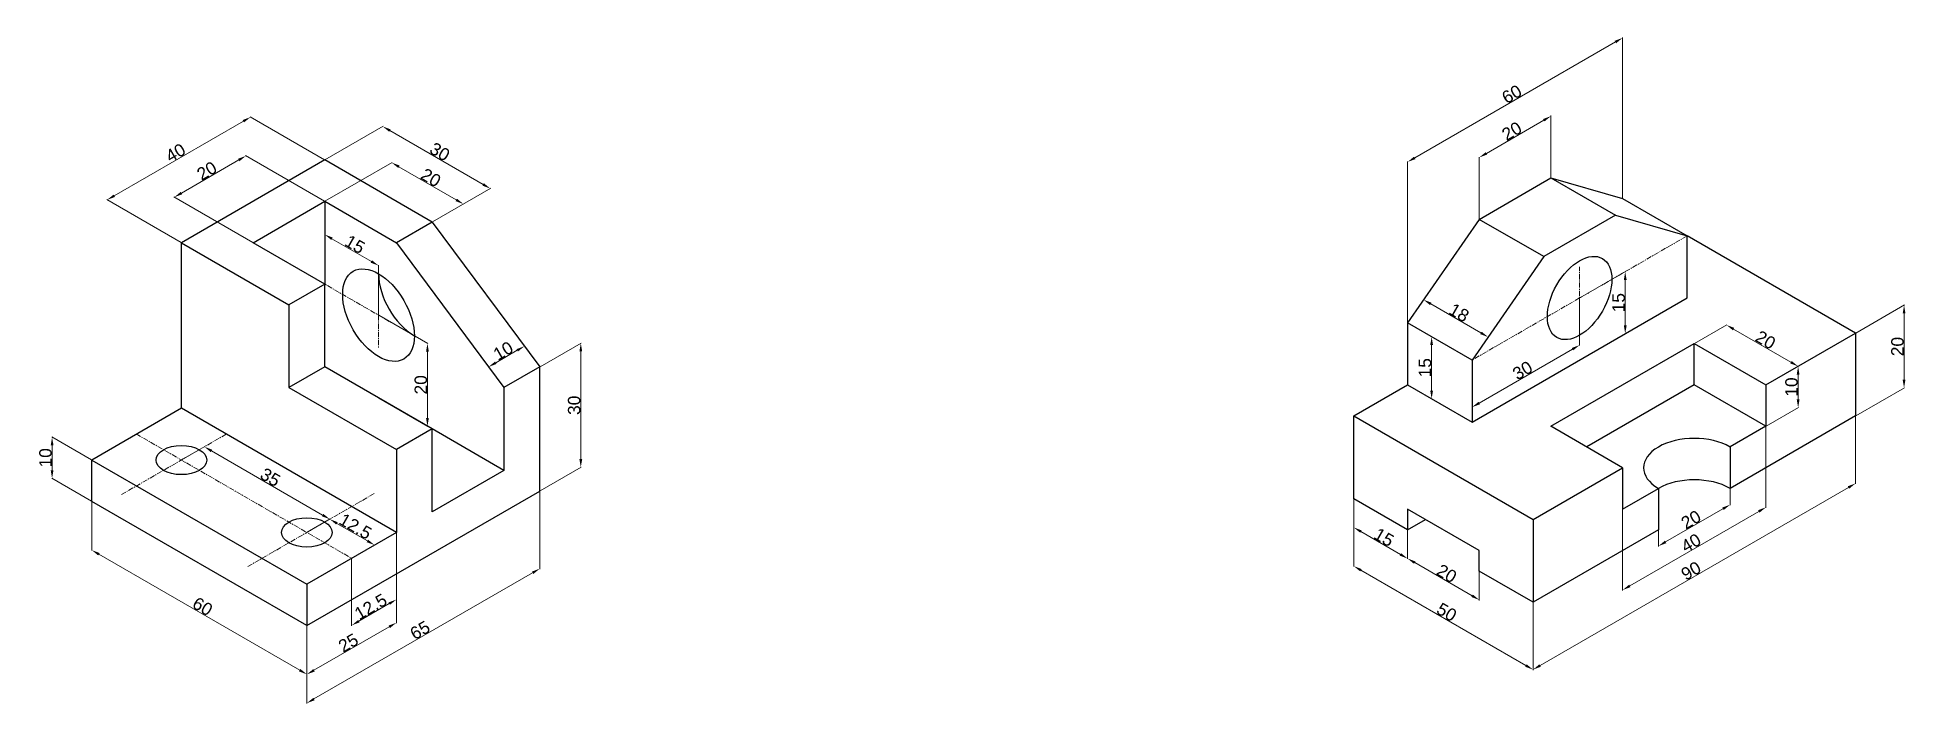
# Model space of a CAD drawing. Header units: millimetres. Extents: x -65 to 386, y -19 to 142.
import ezdxf

# ---------------------------------------------------------------- set-up
doc = ezdxf.new("R2010")
doc.units = ezdxf.units.MM
doc.header["$MEASUREMENT"] = 0
doc.linetypes.add('CENTER', pattern=[2, 1.25, -0.25, 0.25, -0.25])
doc.layers.add('AM_5', color=3, linetype='Continuous', lineweight=15)
doc.layers.add('AM_7', color=4, linetype='CENTER', lineweight=15)
doc.styles.get("Standard").update_dxf_attribs({"font": 'arial.ttf'})
doc.dimstyles.new('AM_ANSI$0', dxfattribs={"dimtxt": 3, "dimasz": 2, "dimexe": 0.1, "dimexo": 0.05, "dimgap": 0.06, "dimtad": 1, "dimtoh": 1, "dimdec": 3, "dimzin": 9, "dimdsep": 46, "dimtxsty": 'Standard', "dimcen": 0, "dimclrd": 256, "dimclre": 256, "dimclrt": 2, "dimadec": 0, "dimazin": 2, "dimtp": 0.1, "dimtm": 0.1, "dimtfac": 0.71, "dimtdec": 3, "dimtofl": 0, "dimtmove": 0, "dimatfit": 3, "dimfxl": 1, "dimtolj": 1, "dimtzin": 7, "dimlwd": -1, "dimlwe": -1, "dimarcsym": 1})

# ---------------------------------------------------------------- blocks, each defined once
blk = doc.blocks.new('*D5')
at = {"layer": 'AM_5', "transparency": 16777216}
for p, q in [((-52.01, 40.03), (-61.65, 45.59)), ((-61.55, 37.53), (-61.55, 43.53)), ((-52.01, 30.03), (-61.65, 35.59))]:
    blk.add_line(p, q, dxfattribs=at)
for points in [[(-61.88, 43.53), (-61.21, 43.53), (-61.55, 45.53)], [(-61.88, 37.53), (-61.21, 37.53), (-61.55, 35.53)]]:
    blk.add_solid(points, dxfattribs=at)
at = {"layer": 'Defpoints', "color": 0, "transparency": 16777216}
for p in [(-61.55, 45.53), (-51.96, 40), (-51.96, 30)]:
    blk.add_point(p, dxfattribs=at)
at = {"layer": 'AM_5', "color": 2, "transparency": 16777216, "insert": (-63.14, 40.53), "char_height": 3, "attachment_point": 5, "rotation": 90}
blk.add_mtext('\\A1;10', dxfattribs=at)
blk = doc.blocks.new('*D6')
at = {"layer": 'AM_5', "transparency": 16777216}
for p, q in [((-51.96, 29.94), (-51.96, 18.11)), ((-50.23, 17.23), (-1.73, -10.77)), ((0, -0.06), (0, -11.89))]:
    blk.add_line(p, q, dxfattribs=at)
for points in [[(-50.06, 17.52), (-50.4, 16.94), (-51.96, 18.23)], [(-1.57, -10.48), (-1.9, -11.06), (0, -11.77)]]:
    blk.add_solid(points, dxfattribs=at)
at = {"layer": 'Defpoints', "color": 0, "transparency": 16777216}
for p in [(-51.96, 30), (0, 0), (0, -11.77)]:
    blk.add_point(p, dxfattribs=at)
at = {"layer": 'AM_5', "color": 2, "transparency": 16777216, "insert": (-25.18, 4.61), "char_height": 3, "attachment_point": 5, "rotation": 330}
blk.add_mtext('\\A1;60', dxfattribs=at)
blk = doc.blocks.new('*D7')
at = {"layer": 'AM_5', "transparency": 16777216}
for p, q in [((56.29, 32.44), (56.29, 13.64)), ((1.73, -17.74), (54.56, 12.76)), ((0, -0.06), (0, -18.86))]:
    blk.add_line(p, q, dxfattribs=at)
for points in [[(54.39, 13.04), (54.73, 12.47), (56.29, 13.76)], [(1.57, -17.46), (1.9, -18.03), (0, -18.74)]]:
    blk.add_solid(points, dxfattribs=at)
at = {"layer": 'Defpoints', "color": 0, "transparency": 16777216}
for p in [(56.29, 32.5), (56.29, 13.76), (0, 0)]:
    blk.add_point(p, dxfattribs=at)
at = {"layer": 'AM_5', "color": 2, "transparency": 16777216, "insert": (27.35, -1.12), "char_height": 3, "attachment_point": 5, "rotation": 30}
blk.add_mtext('\\A1;65', dxfattribs=at)
blk = doc.blocks.new('*D8')
at = {"layer": 'AM_5', "transparency": 16777216}
for p, q in [((56.34, 62.53), (66.29, 68.27)), ((66.19, 40.22), (66.19, 66.22)), ((56.34, 32.53), (66.29, 38.27))]:
    blk.add_line(p, q, dxfattribs=at)
for points in [[(65.86, 66.22), (66.53, 66.22), (66.19, 68.22)], [(65.86, 40.22), (66.53, 40.22), (66.19, 38.22)]]:
    blk.add_solid(points, dxfattribs=at)
at = {"layer": 'Defpoints', "color": 0, "transparency": 16777216}
for p in [(66.19, 68.22), (56.29, 62.5), (56.29, 32.5)]:
    blk.add_point(p, dxfattribs=at)
at = {"layer": 'AM_5', "color": 2, "transparency": 16777216, "insert": (64.6, 53.22), "char_height": 3, "attachment_point": 5, "rotation": 90}
blk.add_mtext('\\A1;30', dxfattribs=at)
blk = doc.blocks.new('*D9')
at = {"layer": 'AM_5', "transparency": 16777216}
blk.add_line((45.65, 63.5), (50.85, 66.5), dxfattribs=at)
for points in [[(45.48, 63.79), (45.82, 63.21), (43.92, 62.5)], [(50.68, 66.79), (51.01, 66.21), (52.58, 67.5)]]:
    blk.add_solid(points, dxfattribs=at)
at = {"layer": 'Defpoints', "color": 0, "transparency": 16777216}
for p in [(52.58, 67.5), (56.29, 62.5), (47.63, 57.5)]:
    blk.add_point(p, dxfattribs=at)
at = {"layer": 'AM_5', "color": 2, "transparency": 16777216, "insert": (47.45, 66.38), "char_height": 3, "attachment_point": 5, "rotation": 30}
blk.add_mtext('\\A1;10', dxfattribs=at)
blk = doc.blocks.new('*D10')
at = {"layer": 'AM_5', "transparency": 16777216}
for p, q in [((4.38, 112.53), (18.44, 120.65)), ((20.08, 119.59), (42.59, 106.59)), ((30.36, 97.53), (44.42, 105.65))]:
    blk.add_line(p, q, dxfattribs=at)
for points in [[(20.24, 119.88), (19.91, 119.3), (18.34, 120.59)], [(42.76, 106.88), (42.43, 106.3), (44.32, 105.59)]]:
    blk.add_solid(points, dxfattribs=at)
at = {"layer": 'Defpoints', "color": 0, "transparency": 16777216}
for p in [(4.33, 112.5), (44.32, 105.59), (30.31, 97.5)]:
    blk.add_point(p, dxfattribs=at)
at = {"layer": 'AM_5', "color": 2, "transparency": 16777216, "insert": (32.13, 114.47), "char_height": 3, "attachment_point": 5, "rotation": 330}
blk.add_mtext('\\A1;30', dxfattribs=at)
blk = doc.blocks.new('*D11')
at = {"layer": 'AM_5', "transparency": 16777216}
for p, q in [((4.28, 112.53), (-13.7, 122.91)), ((-15.34, 121.85), (-46.51, 103.85)), ((-30.36, 92.53), (-48.35, 102.91))]:
    blk.add_line(p, q, dxfattribs=at)
for points in [[(-15.5, 122.14), (-15.17, 121.57), (-13.6, 122.85)], [(-46.68, 104.14), (-46.35, 103.57), (-48.25, 102.85)]]:
    blk.add_solid(points, dxfattribs=at)
at = {"layer": 'Defpoints', "color": 0, "transparency": 16777216}
for p in [(4.33, 112.5), (-48.25, 102.85), (-30.31, 92.5)]:
    blk.add_point(p, dxfattribs=at)
at = {"layer": 'AM_5', "color": 2, "transparency": 16777216, "insert": (-31.72, 114.23), "char_height": 3, "attachment_point": 5, "rotation": 30}
blk.add_mtext('\\A1;40', dxfattribs=at)
blk = doc.blocks.new('*D12')
at = {"layer": 'AM_5', "transparency": 16777216}
for p, q in [((4.28, 102.53), (-14.81, 113.55)), ((-30.3, 104.49), (-16.44, 112.49)), ((-13.04, 92.53), (-32.13, 103.55))]:
    blk.add_line(p, q, dxfattribs=at)
for points in [[(-16.61, 112.78), (-16.27, 112.2), (-14.71, 113.49)], [(-30.46, 104.78), (-30.13, 104.2), (-32.03, 103.49)]]:
    blk.add_solid(points, dxfattribs=at)
at = {"layer": 'Defpoints', "color": 0, "transparency": 16777216}
for p in [(-14.71, 113.49), (4.33, 102.5), (-12.99, 92.5)]:
    blk.add_point(p, dxfattribs=at)
at = {"layer": 'AM_5', "color": 2, "transparency": 16777216, "insert": (-24.16, 109.87), "char_height": 3, "attachment_point": 5, "rotation": 30}
blk.add_mtext('\\A1;20', dxfattribs=at)
blk = doc.blocks.new('*D13')
at = {"layer": 'AM_5', "transparency": 16777216}
for p, q in [((4.38, 102.53), (20.62, 111.9)), ((22.25, 110.85), (36.11, 102.85))]:
    blk.add_line(p, q, dxfattribs=at)
for points in [[(22.42, 111.14), (22.08, 110.56), (20.52, 111.85)], [(36.27, 103.14), (35.94, 102.56), (37.84, 101.85)]]:
    blk.add_solid(points, dxfattribs=at)
at = {"layer": 'Defpoints', "color": 0, "transparency": 16777216}
for p in [(4.33, 102.5), (37.84, 101.85), (21.65, 92.5)]:
    blk.add_point(p, dxfattribs=at)
at = {"layer": 'AM_5', "color": 2, "transparency": 16777216, "insert": (29.97, 108.22), "char_height": 3, "attachment_point": 5, "rotation": 330}
blk.add_mtext('\\A1;20', dxfattribs=at)
blk = doc.blocks.new('*D14')
at = {"layer": 'AM_5', "transparency": 16777216}
for p, q in [((15.59, 87.97), (6.06, 93.47)), ((17.32, 75.06), (17.32, 87.09))]:
    blk.add_line(p, q, dxfattribs=at)
for points in [[(6.23, 93.76), (5.9, 93.18), (4.33, 94.47)], [(15.76, 88.26), (15.42, 87.68), (17.32, 86.97)]]:
    blk.add_solid(points, dxfattribs=at)
at = {"layer": 'Defpoints', "color": 0, "transparency": 16777216}
for p in [(4.33, 94.47), (4.33, 82.5), (17.32, 75)]:
    blk.add_point(p, dxfattribs=at)
at = {"layer": 'AM_5', "color": 2, "transparency": 16777216, "insert": (11.62, 92.1), "char_height": 3, "attachment_point": 5, "rotation": 330}
blk.add_mtext('\\A1;15', dxfattribs=at)
blk = doc.blocks.new('*D15')
at = {"layer": 'AM_5', "transparency": 16777216}
for p, q in [((-30.26, 40.03), (-24.66, 43.26)), ((-23.03, 42.2), (3.81, 26.7)), ((0.05, 22.53), (5.65, 25.76))]:
    blk.add_line(p, q, dxfattribs=at)
for points in [[(-22.87, 42.49), (-23.2, 41.91), (-24.76, 43.2)], [(3.98, 26.99), (3.65, 26.41), (5.55, 25.7)]]:
    blk.add_solid(points, dxfattribs=at)
at = {"layer": 'Defpoints', "color": 0, "transparency": 16777216}
for p in [(-30.31, 40), (5.55, 25.7), (0, 22.5)]:
    blk.add_point(p, dxfattribs=at)
at = {"layer": 'AM_5', "color": 2, "transparency": 16777216, "insert": (-8.81, 35.83), "char_height": 3, "attachment_point": 5, "rotation": 330}
blk.add_mtext('\\A1;35', dxfattribs=at)
blk = doc.blocks.new('*D16')
at = {"layer": 'AM_5', "transparency": 16777216}
for p, q in [((0.05, 22.53), (5.65, 25.76)), ((7.28, 24.7), (14.64, 20.45)), ((10.88, 16.28), (16.47, 19.51))]:
    blk.add_line(p, q, dxfattribs=at)
for points in [[(7.44, 24.99), (7.11, 24.41), (5.55, 25.7)], [(14.81, 20.74), (14.47, 20.16), (16.37, 19.45)]]:
    blk.add_solid(points, dxfattribs=at)
at = {"layer": 'Defpoints', "color": 0, "transparency": 16777216}
for p in [(0, 22.5), (16.37, 19.45), (10.83, 16.25)]:
    blk.add_point(p, dxfattribs=at)
at = {"layer": 'AM_5', "color": 2, "transparency": 16777216, "insert": (11.75, 23.96), "char_height": 3, "attachment_point": 5, "rotation": 330}
blk.add_mtext('\\A1;12.5', dxfattribs=at)
blk = doc.blocks.new('*D17')
at = {"layer": 'AM_5', "transparency": 16777216}
for p, q in [((17.37, 74.97), (29.24, 68.12)), ((29.14, 66.17), (29.14, 50.17)), ((17.37, 54.97), (29.24, 48.12))]:
    blk.add_line(p, q, dxfattribs=at)
for points in [[(28.81, 66.17), (29.48, 66.17), (29.14, 68.17)], [(28.81, 50.17), (29.48, 50.17), (29.14, 48.17)]]:
    blk.add_solid(points, dxfattribs=at)
at = {"layer": 'Defpoints', "color": 0, "transparency": 16777216}
for p in [(17.32, 75), (17.32, 55), (29.14, 48.17)]:
    blk.add_point(p, dxfattribs=at)
at = {"layer": 'AM_5', "color": 2, "transparency": 16777216, "insert": (27.55, 58.17), "char_height": 3, "attachment_point": 5, "rotation": 90}
blk.add_mtext('\\A1;20', dxfattribs=at)
blk = doc.blocks.new('*D18')
at = {"layer": 'AM_5', "transparency": 16777216}
for p, q in [((21.65, 22.44), (21.65, 0.58)), ((0, 9.94), (0, -11.92)), ((1.73, -10.8), (19.92, -0.3))]:
    blk.add_line(p, q, dxfattribs=at)
for points in [[(19.75, -0.01), (20.09, -0.59), (21.65, 0.7)], [(1.57, -10.51), (1.9, -11.09), (0, -11.8)]]:
    blk.add_solid(points, dxfattribs=at)
at = {"layer": 'Defpoints', "color": 0, "transparency": 16777216}
for p in [(21.65, 22.5), (0, 10), (21.65, 0.7)]:
    blk.add_point(p, dxfattribs=at)
at = {"layer": 'AM_5', "color": 2, "transparency": 16777216, "insert": (10.03, -4.17), "char_height": 3, "attachment_point": 5, "rotation": 30}
blk.add_mtext('\\A1;25', dxfattribs=at)
blk = doc.blocks.new('*D19')
at = {"layer": 'AM_5', "transparency": 16777216}
for p, q in [((21.65, 22.44), (21.65, 6.19)), ((10.83, 16.19), (10.83, -0.06)), ((12.56, 1.05), (19.92, 5.3))]:
    blk.add_line(p, q, dxfattribs=at)
for points in [[(19.75, 5.59), (20.09, 5.02), (21.65, 6.3)], [(12.39, 1.34), (12.72, 0.77), (10.83, 0.05)]]:
    blk.add_solid(points, dxfattribs=at)
at = {"layer": 'Defpoints', "color": 0, "transparency": 16777216}
for p in [(21.65, 22.5), (10.83, 16.25), (21.65, 6.3)]:
    blk.add_point(p, dxfattribs=at)
at = {"layer": 'AM_5', "color": 2, "transparency": 16777216, "insert": (15.44, 4.56), "char_height": 3, "attachment_point": 5, "rotation": 30}
blk.add_mtext('\\A1;12.5', dxfattribs=at)
blk = doc.blocks.new('*D20')
at = {"layer": 'AM_5', "transparency": 16777216}
for p, q in [((252.96, 30.59), (252.96, 23.59)), ((254.69, 22.7), (264.22, 17.2)), ((265.95, 23.09), (265.95, 16.09))]:
    blk.add_line(p, q, dxfattribs=at)
for points in [[(254.86, 22.99), (254.53, 22.41), (252.96, 23.7)], [(264.38, 17.49), (264.05, 16.91), (265.95, 16.2)]]:
    blk.add_solid(points, dxfattribs=at)
at = {"layer": 'Defpoints', "color": 0, "transparency": 16777216}
for p in [(252.96, 30.64), (265.95, 23.14), (265.95, 16.2)]:
    blk.add_point(p, dxfattribs=at)
at = {"layer": 'AM_5', "color": 2, "transparency": 16777216, "insert": (260.25, 21.33), "char_height": 3, "attachment_point": 5, "rotation": 330}
blk.add_mtext('\\A1;15', dxfattribs=at)
blk = doc.blocks.new('*D21')
at = {"layer": 'AM_5', "transparency": 16777216}
for p, q in [((265.95, 23.09), (265.95, 16.09)), ((267.68, 15.2), (281.54, 7.2)), ((283.27, 13.09), (283.27, 6.09))]:
    blk.add_line(p, q, dxfattribs=at)
for points in [[(267.85, 15.49), (267.52, 14.91), (265.95, 16.2)], [(281.71, 7.49), (281.37, 6.91), (283.27, 6.2)]]:
    blk.add_solid(points, dxfattribs=at)
at = {"layer": 'Defpoints', "color": 0, "transparency": 16777216}
for p in [(265.95, 23.14), (283.27, 13.14), (283.27, 6.2)]:
    blk.add_point(p, dxfattribs=at)
at = {"layer": 'AM_5', "color": 2, "transparency": 16777216, "insert": (275.41, 12.58), "char_height": 3, "attachment_point": 5, "rotation": 330}
blk.add_mtext('\\A1;20', dxfattribs=at)
blk = doc.blocks.new('*D22')
at = {"layer": 'AM_5', "transparency": 16777216}
for p, q in [((252.96, 30.59), (252.96, 14.25)), ((254.69, 13.36), (294.53, -9.64)), ((296.26, 5.59), (296.26, -10.75))]:
    blk.add_line(p, q, dxfattribs=at)
for points in [[(254.86, 13.65), (254.53, 13.07), (252.96, 14.36)], [(294.7, -9.35), (294.36, -9.93), (296.26, -10.64)]]:
    blk.add_solid(points, dxfattribs=at)
at = {"layer": 'Defpoints', "color": 0, "transparency": 16777216}
for p in [(252.96, 30.64), (296.26, 5.64), (296.26, -10.64)]:
    blk.add_point(p, dxfattribs=at)
at = {"layer": 'AM_5', "color": 2, "transparency": 16777216, "insert": (275.41, 3.24), "char_height": 3, "attachment_point": 5, "rotation": 330}
blk.add_mtext('\\A1;50', dxfattribs=at)
blk = doc.blocks.new('*D23')
at = {"layer": 'AM_5', "transparency": 16777216}
for p, q in [((374.2, 50.59), (374.2, 34.25)), ((297.99, -9.64), (372.47, 33.36)), ((296.26, 5.59), (296.26, -10.75))]:
    blk.add_line(p, q, dxfattribs=at)
for points in [[(372.3, 33.65), (372.64, 33.07), (374.2, 34.36)], [(297.83, -9.35), (298.16, -9.93), (296.26, -10.64)]]:
    blk.add_solid(points, dxfattribs=at)
at = {"layer": 'Defpoints', "color": 0, "transparency": 16777216}
for p in [(374.2, 50.64), (374.2, 34.36), (296.26, 5.64)]:
    blk.add_point(p, dxfattribs=at)
at = {"layer": 'AM_5', "color": 2, "transparency": 16777216, "insert": (334.44, 13.24), "char_height": 3, "attachment_point": 5, "rotation": 30}
blk.add_mtext('\\A1;90', dxfattribs=at)
blk = doc.blocks.new('*D24')
at = {"layer": 'AM_5', "transparency": 16777216}
for p, q in [((343.89, 33.09), (343.89, 29.1)), ((328.3, 20.21), (342.16, 28.21)), ((326.57, 23.09), (326.57, 19.1))]:
    blk.add_line(p, q, dxfattribs=at)
for points in [[(341.99, 28.5), (342.33, 27.92), (343.89, 29.21)], [(328.14, 20.5), (328.47, 19.92), (326.57, 19.21)]]:
    blk.add_solid(points, dxfattribs=at)
at = {"layer": 'Defpoints', "color": 0, "transparency": 16777216}
for p in [(343.89, 33.14), (343.89, 29.21), (326.57, 23.14)]:
    blk.add_point(p, dxfattribs=at)
at = {"layer": 'AM_5', "color": 2, "transparency": 16777216, "insert": (334.44, 25.59), "char_height": 3, "attachment_point": 5, "rotation": 30}
blk.add_mtext('\\A1;20', dxfattribs=at)
blk = doc.blocks.new('*D25')
at = {"layer": 'AM_5', "transparency": 16777216}
for p, q in [((374.25, 70.67), (386.01, 77.46)), ((385.91, 59.41), (385.91, 75.41)), ((374.25, 50.67), (386.01, 57.46))]:
    blk.add_line(p, q, dxfattribs=at)
for points in [[(385.58, 75.41), (386.25, 75.41), (385.91, 77.41)], [(385.58, 59.41), (386.25, 59.41), (385.91, 57.41)]]:
    blk.add_solid(points, dxfattribs=at)
at = {"layer": 'Defpoints', "color": 0, "transparency": 16777216}
for p in [(385.91, 77.41), (374.2, 70.64), (374.2, 50.64)]:
    blk.add_point(p, dxfattribs=at)
at = {"layer": 'AM_5', "color": 2, "transparency": 16777216, "insert": (384.32, 67.41), "char_height": 3, "attachment_point": 5, "rotation": 90}
blk.add_mtext('\\A1;20', dxfattribs=at)
blk = doc.blocks.new('*D26')
at = {"layer": 'AM_5', "transparency": 16777216}
for p, q in [((360.32, 54.63), (360.32, 60.63)), ((352.6, 48.17), (360.42, 52.68))]:
    blk.add_line(p, q, dxfattribs=at)
for points in [[(359.98, 60.63), (360.65, 60.63), (360.32, 62.63)], [(359.98, 54.63), (360.65, 54.63), (360.32, 52.63)]]:
    blk.add_solid(points, dxfattribs=at)
at = {"layer": 'Defpoints', "color": 0, "transparency": 16777216}
for p in [(360.32, 62.63), (352.55, 58.14), (352.55, 48.14)]:
    blk.add_point(p, dxfattribs=at)
at = {"layer": 'AM_5', "color": 2, "transparency": 16777216, "insert": (358.73, 57.63), "char_height": 3, "attachment_point": 5, "rotation": 90}
blk.add_mtext('\\A1;10', dxfattribs=at)
blk = doc.blocks.new('*D27')
at = {"layer": 'AM_5', "transparency": 16777216}
for p, q in [((352.55, 48.09), (352.55, 28.47)), ((317.91, 28.09), (317.91, 8.47)), ((319.64, 9.58), (350.82, 27.58))]:
    blk.add_line(p, q, dxfattribs=at)
for points in [[(350.65, 27.87), (350.99, 27.29), (352.55, 28.58)], [(319.48, 9.87), (319.81, 9.29), (317.91, 8.58)]]:
    blk.add_solid(points, dxfattribs=at)
at = {"layer": 'Defpoints', "color": 0, "transparency": 16777216}
for p in [(352.55, 48.14), (317.91, 28.14), (352.55, 28.58)]:
    blk.add_point(p, dxfattribs=at)
at = {"layer": 'AM_5', "color": 2, "transparency": 16777216, "insert": (334.44, 19.96), "char_height": 3, "attachment_point": 5, "rotation": 30}
blk.add_mtext('\\A1;40', dxfattribs=at)
blk = doc.blocks.new('*D28')
at = {"layer": 'AM_5', "transparency": 16777216}
for p, q in [((335.28, 68.17), (343.1, 72.68)), ((344.73, 71.63), (358.58, 63.63))]:
    blk.add_line(p, q, dxfattribs=at)
for points in [[(344.9, 71.92), (344.56, 71.34), (343, 72.63)], [(358.75, 63.92), (358.42, 63.34), (360.32, 62.63)]]:
    blk.add_solid(points, dxfattribs=at)
at = {"layer": 'Defpoints', "color": 0, "transparency": 16777216}
for p in [(335.23, 68.14), (360.32, 62.63), (352.55, 58.14)]:
    blk.add_point(p, dxfattribs=at)
at = {"layer": 'AM_5', "color": 2, "transparency": 16777216, "insert": (352.45, 69.01), "char_height": 3, "attachment_point": 5, "rotation": 330}
blk.add_mtext('\\A1;20', dxfattribs=at)
blk = doc.blocks.new('*D29')
at = {"layer": 'AM_5', "transparency": 16777216}
blk.add_line((271.77, 56.79), (271.77, 67.79), dxfattribs=at)
for points in [[(271.43, 67.79), (272.1, 67.79), (271.77, 69.79)], [(271.43, 56.79), (272.1, 56.79), (271.77, 54.79)]]:
    blk.add_solid(points, dxfattribs=at)
at = {"layer": 'Defpoints', "color": 0, "transparency": 16777216}
for p in [(271.77, 69.79), (281.54, 64.14), (281.54, 49.14)]:
    blk.add_point(p, dxfattribs=at)
at = {"layer": 'AM_5', "color": 2, "transparency": 16777216, "insert": (270.17, 62.29), "char_height": 3, "attachment_point": 5, "rotation": 90}
blk.add_mtext('\\A1;15', dxfattribs=at)
blk = doc.blocks.new('*D30')
at = {"layer": 'AM_5', "transparency": 16777216}
for p, q in [((307.52, 79.09), (307.52, 67.65)), ((283.27, 53.77), (305.79, 66.77))]:
    blk.add_line(p, q, dxfattribs=at)
for points in [[(305.62, 67.06), (305.95, 66.48), (307.52, 67.77)], [(283.1, 54.06), (283.44, 53.48), (281.54, 52.77)]]:
    blk.add_solid(points, dxfattribs=at)
at = {"layer": 'Defpoints', "color": 0, "transparency": 16777216}
for p in [(307.52, 79.14), (307.52, 67.77), (281.54, 64.14)]:
    blk.add_point(p, dxfattribs=at)
at = {"layer": 'AM_5', "color": 2, "transparency": 16777216, "insert": (293.73, 61.65), "char_height": 3, "attachment_point": 5, "rotation": 30}
blk.add_mtext('\\A1;30', dxfattribs=at)
blk = doc.blocks.new('*D31')
at = {"layer": 'AM_5', "transparency": 16777216}
for p, q in [((307.57, 79.17), (318.64, 85.57)), ((318.54, 83.51), (318.54, 72.51))]:
    blk.add_line(p, q, dxfattribs=at)
for points in [[(318.21, 83.51), (318.88, 83.51), (318.54, 85.51)], [(318.21, 72.51), (318.88, 72.51), (318.54, 70.51)]]:
    blk.add_solid(points, dxfattribs=at)
at = {"layer": 'Defpoints', "color": 0, "transparency": 16777216}
for p in [(307.52, 79.14), (318.54, 70.51), (307.52, 64.14)]:
    blk.add_point(p, dxfattribs=at)
at = {"layer": 'AM_5', "color": 2, "transparency": 16777216, "insert": (316.95, 78.01), "char_height": 3, "attachment_point": 5, "rotation": 90}
blk.add_mtext('\\A1;15', dxfattribs=at)
blk = doc.blocks.new('*D32')
at = {"layer": 'AM_5', "transparency": 16777216}
for p, q in [((285, 114.09), (298.86, 122.09)), ((300.59, 108.2), (300.59, 123.21)), ((283.27, 98.2), (283.27, 113.21))]:
    blk.add_line(p, q, dxfattribs=at)
for points in [[(298.69, 122.38), (299.03, 121.8), (300.59, 123.09)], [(284.84, 114.38), (285.17, 113.8), (283.27, 113.09)]]:
    blk.add_solid(points, dxfattribs=at)
at = {"layer": 'Defpoints', "color": 0, "transparency": 16777216}
for p in [(300.59, 123.09), (300.59, 108.14), (283.27, 98.14)]:
    blk.add_point(p, dxfattribs=at)
at = {"layer": 'AM_5', "color": 2, "transparency": 16777216, "insert": (291.14, 119.47), "char_height": 3, "attachment_point": 5, "rotation": 30}
blk.add_mtext('\\A1;20', dxfattribs=at)
blk = doc.blocks.new('*D33')
at = {"layer": 'AM_5', "transparency": 16777216}
for p, q in [((267.68, 113), (316.18, 141)), ((317.91, 103.2), (317.91, 142.12)), ((265.95, 73.2), (265.95, 112.12))]:
    blk.add_line(p, q, dxfattribs=at)
for points in [[(316.01, 141.29), (316.35, 140.71), (317.91, 142)], [(267.52, 113.29), (267.85, 112.71), (265.95, 112)]]:
    blk.add_solid(points, dxfattribs=at)
at = {"layer": 'Defpoints', "color": 0, "transparency": 16777216}
for p in [(317.91, 142), (317.91, 103.14), (265.95, 73.14)]:
    blk.add_point(p, dxfattribs=at)
at = {"layer": 'AM_5', "color": 2, "transparency": 16777216, "insert": (291.14, 128.38), "char_height": 3, "attachment_point": 5, "rotation": 30}
blk.add_mtext('\\A1;60', dxfattribs=at)
blk = doc.blocks.new('*D34')
at = {"layer": 'AM_5', "transparency": 16777216}
blk.add_line((271.55, 77.72), (283.67, 70.72), dxfattribs=at)
for points in [[(271.71, 78.01), (271.38, 77.43), (269.81, 78.72)], [(283.84, 71.01), (283.5, 70.43), (285.4, 69.72)]]:
    blk.add_solid(points, dxfattribs=at)
at = {"layer": 'Defpoints', "color": 0, "transparency": 16777216}
for p in [(265.95, 73.14), (285.4, 69.72), (281.54, 64.14)]:
    blk.add_point(p, dxfattribs=at)
at = {"layer": 'AM_5', "color": 2, "transparency": 16777216, "insert": (278.4, 75.6), "char_height": 3, "attachment_point": 5, "rotation": 330}
blk.add_mtext('\\A1;18', dxfattribs=at)

msp = doc.modelspace()

# ---------------------------------------------------------------- linework, layer by layer
for p, q in [((4.3301, 112.5), (-30.3109, 92.5)), ((30.3109, 97.5), (4.3301, 112.5)), ((283.2707, 98.1443), (300.5912, 108.1443)), ((300.5912, 108.1443), (316.1797, 99.1443)), ((300.5912, 108.1443), (317.9117, 103.1443)), ((-12.9904, 92.5), (4.3301, 102.5)), ((4.3301, 102.5), (21.6506, 92.5)), ((4.3301, 102.5), (4.3301, 82.5)), ((317.9117, 103.1443), (333.5002, 94.1443)), ((30.3109, 97.5), (21.6506, 92.5)), ((30.3109, 97.5), (56.2917, 62.5)), ((283.2707, 98.1443), (265.9502, 73.1443)), ((298.8592, 89.1443), (283.2707, 98.1443)), ((316.1797, 99.1443), (298.8592, 89.1443)), ((316.1797, 99.1443), (333.5002, 94.1443)), ((-30.3109, 52.5), (-30.3109, 92.5)), ((-30.3109, 92.5), (-4.3301, 77.5)), ((4.3301, 82.5), (-12.9904, 92.5)), ((21.6506, 92.5), (47.6314, 57.5)), ((374.2034, 70.6443), (333.5002, 94.1443)), ((333.5002, 79.1443), (333.5002, 94.1443)), ((298.8592, 89.1443), (281.5387, 64.1443)), ((4.3301, 82.5), (-4.3301, 77.5)), ((4.3301, 62.5), (4.3301, 82.5)), ((-4.3301, 77.5), (-4.3301, 57.5)), ((281.5387, 49.1443), (333.5002, 79.1443)), ((281.5387, 64.1443), (265.9502, 73.1443)), ((265.9502, 73.1443), (265.9502, 58.1443)), ((300.5912, 48.1443), (335.2322, 68.1443)), ((335.2322, 68.1443), (352.5528, 58.1443)), ((335.2322, 58.1443), (335.2322, 68.1443)), ((352.5528, 58.1443), (374.2034, 70.6443)), ((374.2034, 70.6443), (374.2034, 50.6443)), ((281.5387, 64.1443), (281.5387, 49.1443)), ((4.3301, 62.5), (-4.3301, 57.5)), ((30.3109, 47.5), (4.3301, 62.5)), ((56.2917, 62.5), (47.6314, 57.5)), ((56.2917, 32.5), (56.2917, 62.5)), ((-4.3301, 57.5), (21.6506, 42.5)), ((47.6314, 57.5), (47.6314, 37.5)), ((252.9598, 50.6443), (265.9502, 58.1443)), ((265.9502, 58.1443), (281.5387, 49.1443)), ((335.2322, 58.1443), (309.2515, 43.1443)), ((352.5528, 48.1443), (335.2322, 58.1443)), ((352.5528, 58.1443), (352.5528, 48.1443)), ((-30.3109, 52.5), (-51.9615, 40)), ((21.6506, 22.5), (-30.3109, 52.5)), ((252.9598, 30.6443), (252.9598, 50.6443)), ((252.9598, 50.6443), (296.2611, 25.6443)), ((374.2034, 50.6443), (343.8925, 33.1443)), ((30.3109, 47.5), (21.6506, 42.5)), ((30.3109, 27.5), (30.3109, 47.5)), ((47.6314, 37.5), (30.3109, 47.5)), ((317.9117, 38.1443), (300.5912, 48.1443)), ((352.5528, 48.1443), (343.8925, 43.1443)), ((21.6506, 42.5), (21.6506, 22.5)), ((343.8925, 43.1443), (343.8925, 33.1443)), ((-51.9615, 30), (-51.9615, 40)), ((-51.9615, 40), (0, 10)), ((47.6314, 37.5), (30.3109, 27.5)), ((296.2611, 25.6443), (317.9117, 38.1443)), ((317.9117, 38.1443), (317.9117, 28.1443)), ((0, 0), (56.2917, 32.5)), ((317.9117, 28.1443), (326.572, 33.1443)), ((326.572, 33.1443), (326.572, 23.1443)), ((0, 0), (-51.9615, 30)), ((265.9502, 23.1443), (252.9598, 30.6443)), ((283.2707, 18.1443), (265.9502, 28.1443)), ((265.9502, 28.1443), (265.9502, 23.1443)), ((265.9502, 23.1443), (270.2803, 25.6443)), ((296.2611, 25.6443), (296.2611, 5.6443)), ((326.572, 23.1443), (296.2611, 5.6443)), ((21.6506, 22.5), (0, 10)), ((283.2707, 13.1443), (283.2707, 18.1443)), ((0, 10), (0, 0)), ((296.2611, 5.6443), (283.2707, 13.1443))]:
    msp.add_line(p, q)
for centre, major_axis in [((307.5194, 79.1443), (-5.5114, -9.5459)), ((17.3205, 75), (6.1237, -10.6066)), ((-30.3109, 40), (-6.1237, 0)), ((0, 22.5), (-6.1237, 0))]:
    msp.add_ellipse(centre, major_axis=major_axis, ratio=0.57735027)
for centre, major_axis, end_param in [((25.9808, 80), (6.1237, -10.6066), 5.49778714), ((335.2322, 38.1443), (-12.2474, 0), 7.06858347), ((335.2322, 28.1443), (-12.2474, 0), 5.49778714)]:
    msp.add_ellipse(centre, major_axis=major_axis, ratio=0.57735027, start_param=3.92699082, end_param=end_param)
at = {"layer": 'AM_7'}
for p, q in [((333.5002, 94.1443), (281.5387, 64.1443)), ((307.5194, 71.6443), (307.5194, 86.6443)), ((21.6506, 72.5), (4.3301, 82.5)), ((17.3205, 82.9593), (17.3205, 67.0407)), ((-19.4856, 46.25), (-44.7574, 31.6593)), ((-41.2315, 46.305), (10.9206, 16.195)), ((16.2377, 31.8748), (-14.4644, 14.149))]:
    msp.add_line(p, q, dxfattribs=at)

# ---------------------------------------------------------------- dimensions: what is measured, and where the dimension line sits
at = {"layer": 'AM_5'}
for p1, p2, distance, picture, middle in [((265.9502, 73.1443), (317.9117, 103.1443), 33.6496, '*D33', (291.1351, 128.378)), ((4.3301, 112.5), (-30.3109, 92.5), -17.9351, '*D11', (-31.7213, 114.2333)), ((283.2707, 98.1443), (300.5912, 108.1443), 12.9456, '*D32', (291.1351, 119.4711)), ((4.3301, 112.5), (30.3109, 97.5), 14.0129, '*D10', (32.1298, 114.4697)), ((-12.9904, 92.5), (4.3301, 102.5), 19.0381, '*D12', (-24.1641, 109.8701)), ((296.2611, 5.6443), (374.2034, 50.6443), -14.1007, '*D23', (334.4364, 13.2407)), ((317.9117, 28.1443), (352.5528, 48.1443), -16.9422, '*D27', (334.4364, 19.9597)), ((-30.3109, 40), (0, 22.5), 5.5462, '*D15', (-8.8128, 35.8315)), ((0, 0), (56.2917, 32.5), -16.2336, '*D7', (27.35, -1.1165)), ((326.572, 23.1443), (343.8925, 33.1443), -3.4046, '*D24', (334.4364, 25.5915)), ((-51.9615, 30), (0, 0), -10.1953, '*D6', (-25.1849, 4.606)), ((0, 22.5), (10.8253, 16.25), 5.5462, '*D16', (11.7548, 23.9556)), ((265.9502, 23.1443), (283.2707, 13.1443), -6.0132, '*D21', (275.4063, 12.5794)), ((0, 10), (21.6506, 22.5), -18.8816, '*D18', (10.0295, -4.1741)), ((10.8253, 16.25), (21.6506, 22.5), -14.026, '*D19', (15.4421, 4.5576))]:
    dim = msp.add_aligned_dim(p1=p1, p2=p2, distance=distance, dimstyle='AM_ANSI$0', dxfattribs=at)
    dim.commit()
    dim.dimension.update_dxf_attribs({"geometry": picture, "text_midpoint": middle})
for p1, p2, distance, override, picture, middle in [((4.3301, 102.5), (21.6506, 92.5), 16.1885, {"dimse2": 1}, '*D13', (29.9748, 108.2249)), ((17.3205, 75), (4.3301, 82.5), -10.3684, {"dimse2": 1}, '*D14', (11.6212, 92.1008)), ((265.9502, 73.1443), (281.5387, 64.1443), 6.7598, {"dimpost": '', "dimse1": 1, "dimse2": 1}, '*D34', (278.4031, 75.5982)), ((281.5387, 64.1443), (307.5194, 79.1443), -9.852, {"dimse1": 1}, '*D30', (293.7327, 61.6476)), ((335.2322, 68.1443), (352.5528, 58.1443), 7.7641, {"dimse2": 1}, '*D28', (352.4525, 69.0054)), ((47.6314, 57.5), (56.2917, 62.5), 6.1864, {"dimse1": 1, "dimse2": 1}, '*D9', (47.4538, 66.3789)), ((252.9598, 30.6443), (265.9502, 23.1443), -6.0132, {"dimpost": ''}, '*D20', (260.2509, 21.3294)), ((252.9598, 30.6443), (296.2611, 5.6443), -14.1007, {"dimpost": ''}, '*D22', (275.4063, 3.2407))]:
    dim = msp.add_aligned_dim(p1=p1, p2=p2, distance=distance, dimstyle='AM_ANSI$0', override=override, dxfattribs=at)
    dim.commit()
    dim.dimension.update_dxf_attribs({"geometry": picture, "text_midpoint": middle})
for base, p1, p2, override, picture, middle in [((318.5424, 70.5084), (307.5194, 79.1443), (307.5194, 64.1443), {"dimse2": 1}, '*D31', (316.9507, 78.0084)), ((29.1446, 48.1734), (17.3205, 75), (17.3205, 55), {"dimpost": ''}, '*D17', (27.5529, 58.1734)), ((271.766, 69.7866), (281.5387, 49.1443), (281.5387, 64.1443), {"dimse1": 1, "dimse2": 1}, '*D29', (270.1742, 62.2866)), ((360.3169, 62.627), (352.5528, 48.1443), (352.5528, 58.1443), {"dimse2": 1}, '*D26', (358.7252, 57.627)), ((-61.5458, 45.5335), (-51.9615, 30), (-51.9615, 40), {"dimpost": ''}, '*D5', (-63.1375, 40.5335))]:
    dim = msp.add_linear_dim(base=base, p1=p1, p2=p2, angle=90, dimstyle='AM_ANSI$0', override=override, dxfattribs=at)
    dim.commit()
    dim.dimension.update_dxf_attribs({"geometry": picture, "text_midpoint": middle})
for base, p1, p2, picture, middle in [((385.9141, 77.4055), (374.2034, 50.6443), (374.2034, 70.6443), '*D25', (384.3224, 67.4055)), ((66.192, 68.2159), (56.2917, 32.5), (56.2917, 62.5), '*D8', (64.5992, 53.2159))]:
    dim = msp.add_linear_dim(base=base, p1=p1, p2=p2, angle=90, dimstyle='AM_ANSI$0', dxfattribs=at)
    dim.commit()
    dim.dimension.update_dxf_attribs({"geometry": picture, "text_midpoint": middle})

doc.saveas('drawing.dxf')
